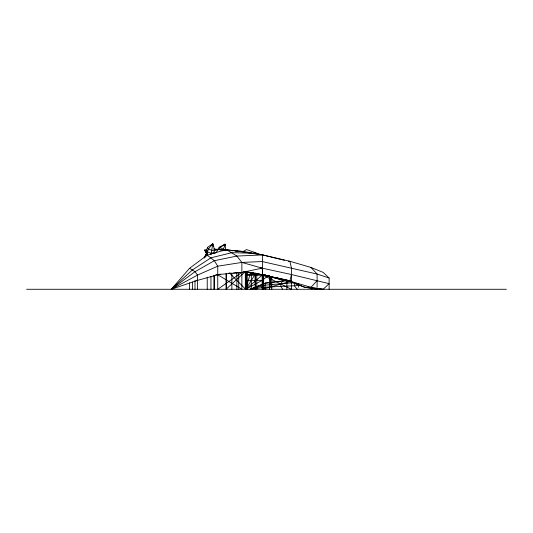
<?xml version="1.0" encoding="UTF-8"?>
<svg xmlns="http://www.w3.org/2000/svg" width="533" height="533" viewBox="0 0 533 533"><rect width="100%" height="100%" fill="white"/><g stroke="black" fill="none" stroke-linecap="round" stroke-linejoin="round"><path stroke-width="0.8" d="M220.102 274.129L197.576 280.358L171.26 289.279L189.581 268.279L207.23 255.134L226.372 249.577L262.629 254.927L262.223 289.279L291.404 281.138L275.428 277.506M224.953 245.746L225.059 244.154L219.216 247.219L217.764 249.517L219.223 249.178L220.515 249.884M210.975 254.847L212.794 243.721L207.437 247.465L206.731 249.83L207.197 255.807L207.53 251.982L208.403 249.031L212.794 243.721L214.586 250.137L213.88 252.495L211.108 253.315L207.53 251.982L206.731 249.83M271.21 276.534L269.431 289.279L269.431 275.574M317.242 289.279L304.796 287.294L289.899 281.138L291.404 274.522L262.216 268.166L241.862 262.423L217.75 266.18L197.576 275.075L171.26 289.279L192.413 269.925L210.955 257.805L231.855 252.682L251.823 253.195M268.119 275.788L262.223 280.358L245.766 289.279L250.65 272.243M225.153 250.377L223.52 249.231L225.059 244.154L220.276 247.459L219.223 249.178M204.978 256.906L206.544 253.262L204.485 257.845M204.212 257.992L205.611 255.987L207.51 255.314M215.972 252.875L217.984 249.571L229.383 250.224M245.4 271.51L245.766 289.279L255.887 273.116M205.691 252.056L206.024 250.99L204.879 250.21L206.464 253.342L204.812 250.21L207.15 250.457L206.744 250.99M206.438 250.757L204.812 250.21L206.817 253.082L204.879 250.21L206.764 250.457L205.985 250.99L204.812 250.21L207.104 250.457M207.044 252.609L204.252 257.512L204.992 256.713M317.102 280.671L310.946 287.294L304.796 287.294L288.4 281.138L263.036 274.781L289.899 281.138L310.946 287.294L323.178 289.279L329.114 283.649L291.404 274.522M245.766 289.279L262.223 275.075L260.864 274.235M171.26 289.279L194.991 271.71L214.353 260.71L236.859 256.06L262.629 254.927L284.435 260.291M206.764 250.457L205.985 250.99L206.944 251.783L206.024 250.99M289.899 281.138L262.629 274.781L262.216 268.166L241.862 272.41L217.75 289.279L217.75 266.18L214.353 260.71L207.23 255.134M280.371 281.331L265.621 283.103L250.237 289.279L251.809 289.073M214.079 250.803L217.984 249.571L226.212 250.244M213.82 253.448L215.252 253.068M253.382 288.453L250.237 289.279L265.287 283.103L286.707 280.398M253.175 253.195L255.467 252.682L259.917 254.527M282.01 281.138L284.469 280.838L282.663 280.838L280.858 283.649L280.858 286.461L282.663 289.279M215.712 274.768L241.862 272.41L239.717 272.41M249.77 272.41L246.519 272.41L247.199 274.768L258.672 273.669M300.745 285.415L264.954 287.22L250.237 289.279L264.954 285.162L292.857 282.717M228.664 273.309L231.142 273.143M233.614 272.969L241.862 272.41M226.372 249.577L236.859 256.06L241.862 262.423L262.216 261.55L317.102 274.055L329.114 278.026L329.114 289.279M205.625 251.523L206.024 252.056L204.879 250.21L206.404 250.73M288.4 261.283L289.899 261.283L310.946 267.439L323.178 272.403L329.114 278.026M247.199 274.768L265.441 274.768M245.333 275.075L262.223 275.075M196.284 280.358L197.576 280.358M245.333 280.358L262.223 280.358M265.621 283.103L264.954 285.162L265.287 289.279M26.65 289.279L506.35 289.279M222.014 249.571L214.266 249.164L217.984 249.571M231.149 250.65L232.794 250.783M235.26 250.983L243.315 251.456L263.036 254.927M231.022 250.37L243.315 251.456L246.519 249.577L255.467 252.682M256.34 273.422L246.519 272.41L246.519 289.279M304.796 287.294L323.178 289.279M260.577 267.926L262.216 268.166M243.421 271.697L262.629 274.781L247.339 272.03M248.052 272.143L249.624 272.423M251.203 272.696L262.249 274.642M219.216 247.219L223.52 249.231M263.449 289.279L263.449 274.781L269.038 276.054M262.629 254.927L289.899 261.283L291.404 267.899L291.404 289.279L262.216 274.781L262.249 289.279M263.449 274.781L286.894 281.138L291.404 281.138L262.216 274.781L286.894 281.138L286.894 289.279M206.024 252.056L204.812 250.21L206.038 250.757M205.725 250.91L204.812 250.21L206.084 250.757M189.581 268.279L194.991 271.71L197.576 275.075L197.576 289.279M217.75 274.768L241.862 289.279L241.862 262.423M204.879 250.21L206.031 250.91M229.463 272.896L245.613 289.279L245.613 271.31L226.039 289.279L226.039 273.562M310.999 288.166L312.058 289.279M310.946 267.439L317.102 274.055L317.102 287.294M297.214 289.279L294.456 285.935L294.456 282.59M213.946 249.091L214.586 250.137L211.974 250.363L208.403 249.031L207.437 247.465M212.794 243.721L213.207 246.146M269.671 276.261L271.79 289.279L271.79 277.227M225.059 244.154L225.619 249.937M298.64 283.982L298.64 287.294M263.628 274.821L263.628 289.279M256.773 273.729L256.773 289.279M255.467 273.216L255.467 289.279M255.074 273.209L255.074 289.279M251.316 272.869L251.316 289.279M247.199 272.436L247.199 289.279M245.333 271.304L245.333 289.279M238.724 272.943L238.724 289.279M236.859 272.41L236.859 289.279M231.855 273.216L231.855 289.279M226.372 274.015L226.372 289.279M214.353 275.574L214.353 289.279M213.96 275.215L213.96 289.279M210.955 276.38L210.955 289.279M207.23 277.187L207.23 289.279M194.991 280.358L194.991 289.279M192.413 281.977L192.413 289.279M189.581 282.79L189.581 289.279"/></g></svg>
